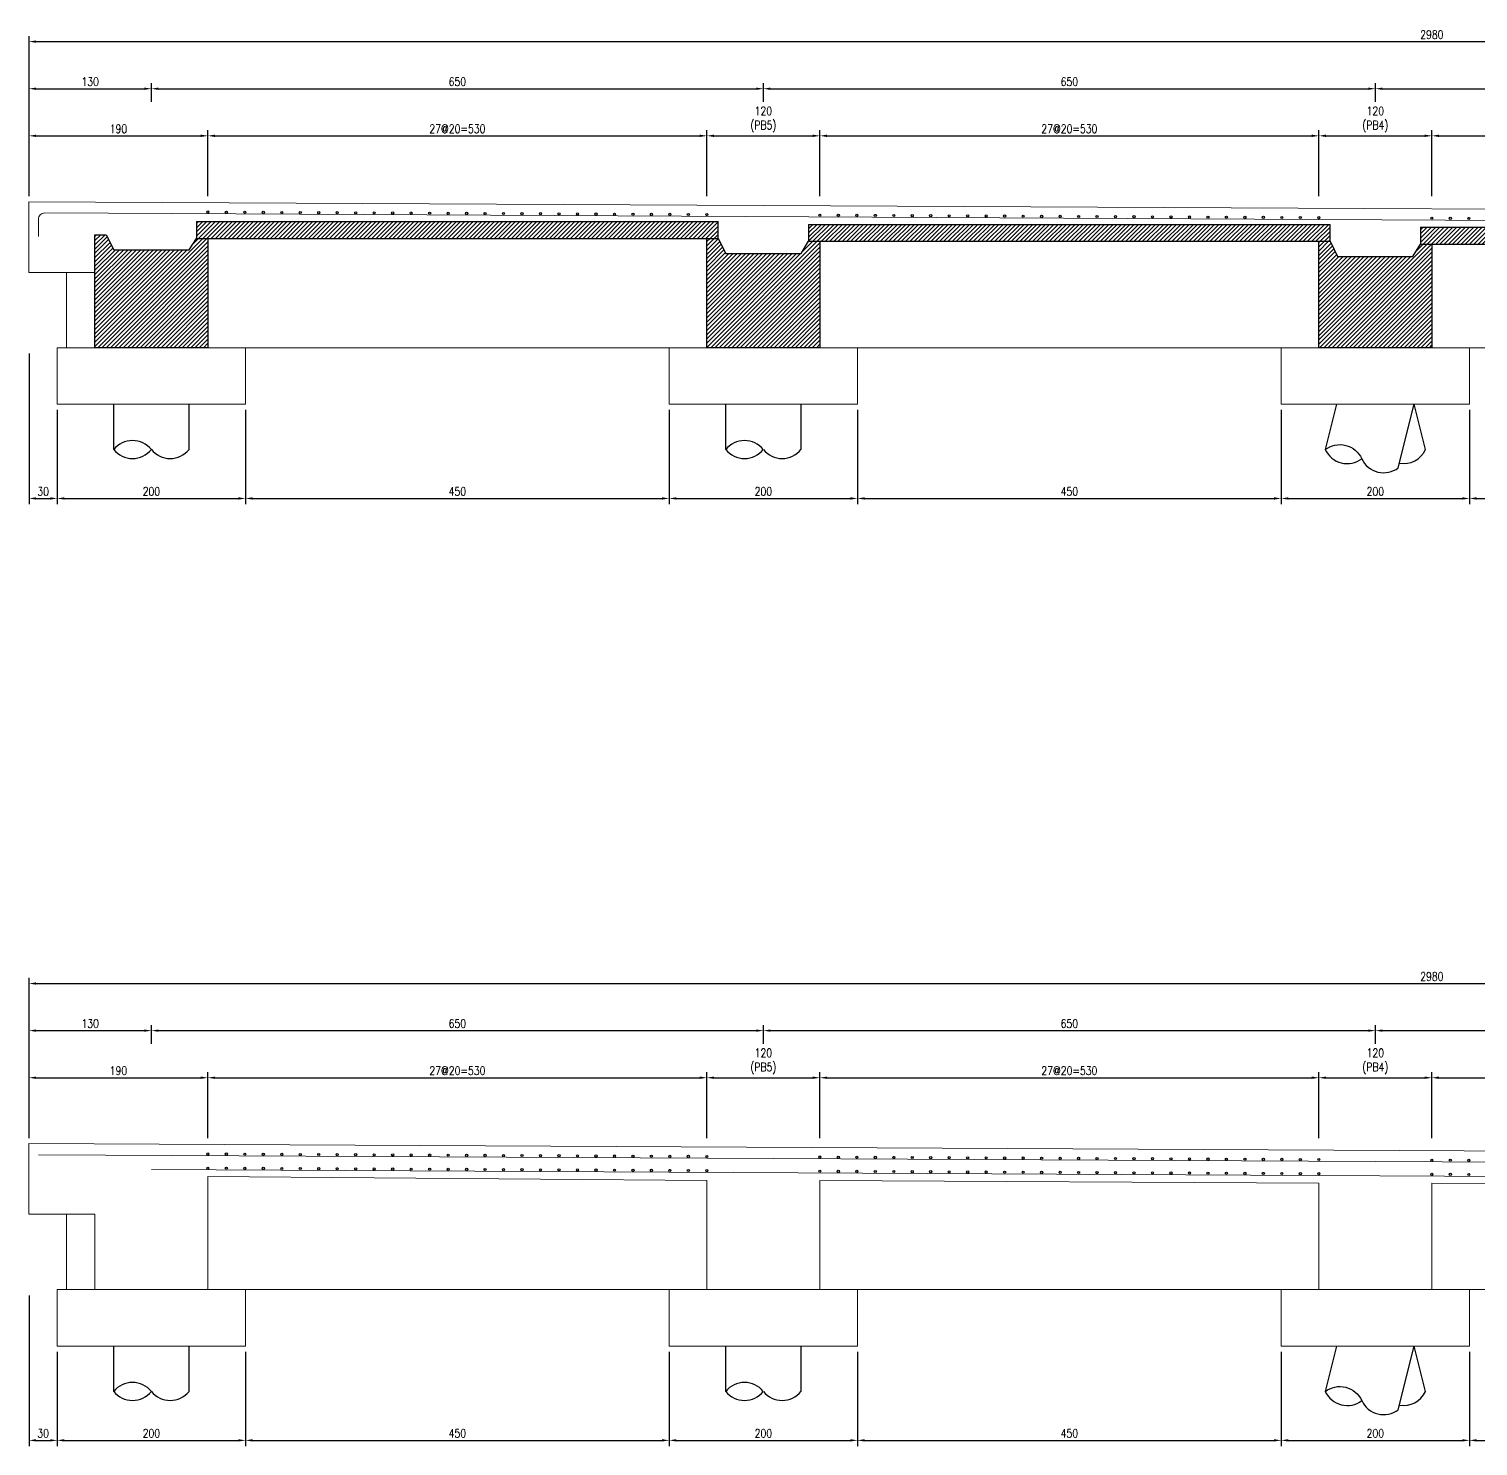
# Model space of a CAD drawing. Extents: x -4754 to 4964, y -19960 to 3841.
# Drawn here: x -286 to 1253, y -13309 to -11805 of the extents above; entities that cross this region are included whole.
import ezdxf

# ---------------------------------------------------------------- set-up
doc = ezdxf.new("R2010")
doc.units = 0
doc.header["$LTSCALE"] = 3
doc.layers.get('0').update_dxf_attribs({"linetype": 'CONTINUOUS'})
doc.layers.add('HB_0', color=7, linetype='CONTINUOUS', transparency=0.5)
doc.layers.add('預鑄版_HATCH', color=253, linetype='CONTINUOUS', transparency=0.1)
for name, color, linetype in [('HB_DIM', 1, 'CONTINUOUS'), ('鋼筋', 3, 'CONTINUOUS'), ('預鑄梁_HATCH', 253, 'CONTINUOUS')]:
    doc.layers.add(name, color=color, linetype=linetype)
doc.styles.get("Standard").update_dxf_attribs({"font": 'ROMANS.shx', "width": 0.8, "bigfont": 'chineset.shx'})
doc.dimstyles.new('30', dxfattribs={"dimscale": 3, "dimtxt": 3, "dimasz": 2.5, "dimexe": 2, "dimexo": 2, "dimgap": 1, "dimtad": 1, "dimdsep": 46, "dimtxsty": 'Standard', "dimcen": 0, "dimclrd": 256, "dimclre": 256, "dimclrt": 2, "dimadec": 0, "dimazin": 0, "dimtfac": 1, "dimtix": 1, "dimtmove": 2, "dimatfit": 3, "dimfxl": 1, "dimtolj": 1, "dimtzin": 0, "dimarcsym": 0})

# ---------------------------------------------------------------- blocks, each defined once
blk = doc.blocks.new('pile_vertical_with_pilecap')
at = {"linetype": 'Continuous'}
for p, q in [((-40, -48.1), (-40, 0)), ((-40, -48.1), (-40, 0)), ((40, -48.1), (40, 0)), ((40, -48.1), (40, 0))]:
    blk.add_line(p, q, dxfattribs=at)
for centre, start, end in [((-20, -64.1), 38.718, 141.282), ((-20, -64.1), 38.718, 141.282), ((-20, -32), 218.718, 321.282), ((-20, -32), 218.718, 321.282), ((20, -32), 218.718, 321.282), ((20, -32), 218.718, 321.282)]:
    blk.add_arc(centre, 25.6, start, end, dxfattribs=at)
blk = doc.blocks.new('racked_with_pilecap_Transverse')
at = {"linetype": 'Continuous'}
for points in [[(-41.2, 0), (-53.2, -48.1)], [(24.4, -67.5), (41.2, 0)]]:
    blk.add_lwpolyline(points, dxfattribs=at)
blk.add_lwpolyline([(53.2, -48.1), (41.2, 0)])
for points in [[(-53.2, -48.1, -0.48), (-14.4, -57.8, 0.48), (24.4, -67.5, 0.48)], [(-53.2, -48.1, 0.48), (-14.4, -57.8, 0.48)], [(25.6, -62.6, 0.340232), (53.2, -48.1)]]:
    blk.add_lwpolyline(points, format="xyb", dxfattribs=at)
blk = doc.blocks.new('C')
at = {"color": 3, "linetype": 'Continuous'}
blk.add_circle((0, 0), 1.2, dxfattribs=at)
blk = doc.blocks.new('*D114')
at = {"layer": 'HB_DIM', "linetype": 'Continuous', "lineweight": -2}
for p, q in [((-285.7, -11982), (-285.7, -11812)), ((-278.2, -11818), (2686.8, -11818)), ((2694.3, -11997), (2694.3, -11812))]:
    blk.add_line(p, q, dxfattribs=at)
at = {"layer": 'HB_DIM'}
for points in [[(-278.2, -11816.7), (-278.2, -11819.2), (-285.7, -11818)], [(2686.8, -11819.2), (2686.8, -11816.7), (2694.3, -11818)]]:
    blk.add_solid(points, dxfattribs=at)
at = {"layer": 'HB_DIM', "color": 2, "linetype": 'Continuous', "insert": (1204.3, -11810.5), "char_height": 9, "attachment_point": 5, "rotation": 0}
blk.add_mtext('\\A1;2980', dxfattribs=at)
blk = doc.blocks.new('*D115')
at = {"layer": 'HB_DIM', "linetype": 'Continuous', "lineweight": -2}
for p, q in [((-285.7, -11982), (-285.7, -11862)), ((-155.7, -11882), (-155.7, -11862)), ((-278.2, -11868), (-163.2, -11868))]:
    blk.add_line(p, q, dxfattribs=at)
at = {"layer": 'HB_DIM'}
for points in [[(-278.2, -11866.7), (-278.2, -11869.2), (-285.7, -11868)], [(-163.2, -11869.2), (-163.2, -11866.7), (-155.7, -11868)]]:
    blk.add_solid(points, dxfattribs=at)
at = {"layer": 'HB_DIM', "color": 2, "linetype": 'Continuous', "insert": (-220.7, -11860.5), "char_height": 9, "attachment_point": 5, "rotation": 0}
blk.add_mtext('\\A1;130', dxfattribs=at)
blk = doc.blocks.new('*D116')
at = {"layer": 'HB_DIM', "linetype": 'Continuous', "lineweight": -2}
for p, q in [((-155.7, -11882), (-155.7, -11862)), ((494.3, -11882), (494.3, -11862)), ((-148.2, -11868), (486.8, -11868))]:
    blk.add_line(p, q, dxfattribs=at)
at = {"layer": 'HB_DIM'}
for points in [[(-148.2, -11866.7), (-148.2, -11869.2), (-155.7, -11868)], [(486.8, -11869.2), (486.8, -11866.7), (494.3, -11868)]]:
    blk.add_solid(points, dxfattribs=at)
at = {"layer": 'HB_DIM', "color": 2, "linetype": 'Continuous', "insert": (169.3, -11860.5), "char_height": 9, "attachment_point": 5, "rotation": 0}
blk.add_mtext('\\A1;650', dxfattribs=at)
blk = doc.blocks.new('*D117')
at = {"layer": 'HB_DIM', "linetype": 'Continuous', "lineweight": -2}
for p, q in [((494.3, -11882), (494.3, -11862)), ((1144.3, -11882), (1144.3, -11862)), ((501.8, -11868), (1136.8, -11868))]:
    blk.add_line(p, q, dxfattribs=at)
at = {"layer": 'HB_DIM'}
for points in [[(501.8, -11866.7), (501.8, -11869.2), (494.3, -11868)], [(1136.8, -11869.2), (1136.8, -11866.7), (1144.3, -11868)]]:
    blk.add_solid(points, dxfattribs=at)
at = {"layer": 'HB_DIM', "color": 2, "linetype": 'Continuous', "insert": (819.3, -11860.5), "char_height": 9, "attachment_point": 5, "rotation": 0}
blk.add_mtext('\\A1;650', dxfattribs=at)
blk = doc.blocks.new('*D118')
at = {"layer": 'HB_DIM', "linetype": 'Continuous', "lineweight": -2}
for p, q in [((1144.3, -11882), (1144.3, -11862)), ((1794.3, -11882), (1794.3, -11862)), ((1151.8, -11868), (1786.8, -11868))]:
    blk.add_line(p, q, dxfattribs=at)
at = {"layer": 'HB_DIM'}
for points in [[(1151.8, -11866.7), (1151.8, -11869.2), (1144.3, -11868)], [(1786.8, -11869.2), (1786.8, -11866.7), (1794.3, -11868)]]:
    blk.add_solid(points, dxfattribs=at)
at = {"layer": 'HB_DIM', "color": 2, "linetype": 'Continuous', "insert": (1469.3, -11860.5), "char_height": 9, "attachment_point": 5, "rotation": 0}
blk.add_mtext('\\A1;650', dxfattribs=at)
blk = doc.blocks.new('*D121')
at = {"layer": 'HB_DIM', "linetype": 'Continuous', "lineweight": -2}
for p, q in [((-285.7, -11982), (-285.7, -11912)), ((-95.7, -11982), (-95.7, -11912)), ((-278.2, -11918), (-103.2, -11918))]:
    blk.add_line(p, q, dxfattribs=at)
at = {"layer": 'HB_DIM'}
for points in [[(-278.2, -11916.7), (-278.2, -11919.2), (-285.7, -11918)], [(-103.2, -11919.2), (-103.2, -11916.7), (-95.7, -11918)]]:
    blk.add_solid(points, dxfattribs=at)
at = {"layer": 'HB_DIM', "color": 2, "linetype": 'Continuous', "insert": (-190.7, -11910.5), "char_height": 9, "attachment_point": 5, "rotation": 0}
blk.add_mtext('\\A1;190', dxfattribs=at)
blk = doc.blocks.new('*D122')
at = {"layer": 'HB_DIM', "linetype": 'Continuous', "lineweight": -2}
for p, q in [((-95.7, -11982), (-95.7, -11912)), ((434.3, -11982), (434.3, -11912)), ((-88.2, -11918), (426.8, -11918))]:
    blk.add_line(p, q, dxfattribs=at)
at = {"layer": 'HB_DIM'}
for points in [[(-88.2, -11916.7), (-88.2, -11919.2), (-95.7, -11918)], [(426.8, -11919.2), (426.8, -11916.7), (434.3, -11918)]]:
    blk.add_solid(points, dxfattribs=at)
at = {"layer": 'HB_DIM', "color": 2, "linetype": 'Continuous', "insert": (169.3, -11910.5), "char_height": 9, "attachment_point": 5, "rotation": 0}
blk.add_mtext('\\A1;27@20=530', dxfattribs=at)
blk = doc.blocks.new('*D123')
at = {"layer": 'HB_DIM', "linetype": 'Continuous', "lineweight": -2}
for p, q in [((434.3, -11982), (434.3, -11912)), ((554.3, -11982), (554.3, -11912)), ((441.8, -11918), (546.8, -11918))]:
    blk.add_line(p, q, dxfattribs=at)
at = {"layer": 'HB_DIM'}
for points in [[(441.8, -11916.7), (441.8, -11919.2), (434.3, -11918)], [(546.8, -11919.2), (546.8, -11916.7), (554.3, -11918)]]:
    blk.add_solid(points, dxfattribs=at)
at = {"layer": 'HB_DIM', "color": 2, "linetype": 'Continuous', "insert": (494.3, -11900.6), "char_height": 9, "attachment_point": 5, "rotation": 0}
blk.add_mtext('\\A1;120^J(PB5)', dxfattribs=at)
blk = doc.blocks.new('*D124')
at = {"layer": 'HB_DIM', "linetype": 'Continuous', "lineweight": -2}
for p, q in [((554.3, -11982), (554.3, -11912)), ((1084.3, -11982), (1084.3, -11912)), ((561.8, -11918), (1076.8, -11918))]:
    blk.add_line(p, q, dxfattribs=at)
at = {"layer": 'HB_DIM'}
for points in [[(561.8, -11916.7), (561.8, -11919.2), (554.3, -11918)], [(1076.8, -11919.2), (1076.8, -11916.7), (1084.3, -11918)]]:
    blk.add_solid(points, dxfattribs=at)
at = {"layer": 'HB_DIM', "color": 2, "linetype": 'Continuous', "insert": (819.3, -11910.5), "char_height": 9, "attachment_point": 5, "rotation": 0}
blk.add_mtext('\\A1;27@20=530', dxfattribs=at)
blk = doc.blocks.new('*D125')
at = {"layer": 'HB_DIM', "linetype": 'Continuous', "lineweight": -2}
for p, q in [((1084.3, -11982), (1084.3, -11912)), ((1204.3, -11982), (1204.3, -11912)), ((1091.8, -11918), (1196.8, -11918))]:
    blk.add_line(p, q, dxfattribs=at)
at = {"layer": 'HB_DIM'}
for points in [[(1091.8, -11916.7), (1091.8, -11919.2), (1084.3, -11918)], [(1196.8, -11919.2), (1196.8, -11916.7), (1204.3, -11918)]]:
    blk.add_solid(points, dxfattribs=at)
at = {"layer": 'HB_DIM', "color": 2, "linetype": 'Continuous', "insert": (1144.3, -11900.6), "char_height": 9, "attachment_point": 5, "rotation": 0}
blk.add_mtext('\\A1;120^J(PB4)', dxfattribs=at)
blk = doc.blocks.new('*D126')
at = {"layer": 'HB_DIM', "linetype": 'Continuous', "lineweight": -2}
for p, q in [((1204.3, -11982), (1204.3, -11912)), ((1734.3, -11982), (1734.3, -11912)), ((1211.8, -11918), (1726.8, -11918))]:
    blk.add_line(p, q, dxfattribs=at)
at = {"layer": 'HB_DIM'}
for points in [[(1211.8, -11916.7), (1211.8, -11919.2), (1204.3, -11918)], [(1726.8, -11919.2), (1726.8, -11916.7), (1734.3, -11918)]]:
    blk.add_solid(points, dxfattribs=at)
at = {"layer": 'HB_DIM', "color": 2, "linetype": 'Continuous', "insert": (1469.3, -11910.5), "char_height": 9, "attachment_point": 5, "rotation": 0}
blk.add_mtext('\\A1;27@20=530', dxfattribs=at)
blk = doc.blocks.new('*D132')
at = {"layer": 'HB_DIM', "linetype": 'Continuous', "lineweight": -2}
for p, q in [((-285.7, -12149), (-285.7, -12309)), ((-255.7, -12209), (-255.7, -12309)), ((-278.2, -12303), (-263.2, -12303))]:
    blk.add_line(p, q, dxfattribs=at)
at = {"layer": 'HB_DIM'}
for points in [[(-278.2, -12301.7), (-278.2, -12304.2), (-285.7, -12303)], [(-263.2, -12304.2), (-263.2, -12301.7), (-255.7, -12303)]]:
    blk.add_solid(points, dxfattribs=at)
at = {"layer": 'HB_DIM', "color": 2, "linetype": 'Continuous', "insert": (-270.7, -12295.5), "char_height": 9, "attachment_point": 5, "rotation": 0}
blk.add_mtext('\\A1;30', dxfattribs=at)
blk = doc.blocks.new('*D133')
at = {"layer": 'HB_DIM', "linetype": 'Continuous', "lineweight": -2}
for p, q in [((-255.7, -12209), (-255.7, -12309)), ((-55.7, -12209), (-55.7, -12309)), ((-248.2, -12303), (-63.2, -12303))]:
    blk.add_line(p, q, dxfattribs=at)
at = {"layer": 'HB_DIM'}
for points in [[(-248.2, -12301.7), (-248.2, -12304.2), (-255.7, -12303)], [(-63.2, -12304.2), (-63.2, -12301.7), (-55.7, -12303)]]:
    blk.add_solid(points, dxfattribs=at)
at = {"layer": 'HB_DIM', "color": 2, "linetype": 'Continuous', "insert": (-155.7, -12295.5), "char_height": 9, "attachment_point": 5, "rotation": 0}
blk.add_mtext('\\A1;200', dxfattribs=at)
blk = doc.blocks.new('*D134')
at = {"layer": 'HB_DIM', "linetype": 'Continuous', "lineweight": -2}
for p, q in [((-55.7, -12209), (-55.7, -12309)), ((394.3, -12209), (394.3, -12309)), ((-48.2, -12303), (386.8, -12303))]:
    blk.add_line(p, q, dxfattribs=at)
at = {"layer": 'HB_DIM'}
for points in [[(-48.2, -12301.7), (-48.2, -12304.2), (-55.7, -12303)], [(386.8, -12304.2), (386.8, -12301.7), (394.3, -12303)]]:
    blk.add_solid(points, dxfattribs=at)
at = {"layer": 'HB_DIM', "color": 2, "linetype": 'Continuous', "insert": (169.3, -12295.5), "char_height": 9, "attachment_point": 5, "rotation": 0}
blk.add_mtext('\\A1;450', dxfattribs=at)
blk = doc.blocks.new('*D135')
at = {"layer": 'HB_DIM', "linetype": 'Continuous', "lineweight": -2}
for p, q in [((394.3, -12209), (394.3, -12309)), ((594.3, -12209), (594.3, -12309)), ((401.8, -12303), (586.8, -12303))]:
    blk.add_line(p, q, dxfattribs=at)
at = {"layer": 'HB_DIM'}
for points in [[(401.8, -12301.7), (401.8, -12304.2), (394.3, -12303)], [(586.8, -12304.2), (586.8, -12301.7), (594.3, -12303)]]:
    blk.add_solid(points, dxfattribs=at)
at = {"layer": 'HB_DIM', "color": 2, "linetype": 'Continuous', "insert": (494.3, -12295.5), "char_height": 9, "attachment_point": 5, "rotation": 0}
blk.add_mtext('\\A1;200', dxfattribs=at)
blk = doc.blocks.new('*D136')
at = {"layer": 'HB_DIM', "linetype": 'Continuous', "lineweight": -2}
for p, q in [((594.3, -12209), (594.3, -12309)), ((1044.3, -12209), (1044.3, -12309)), ((601.8, -12303), (1036.8, -12303))]:
    blk.add_line(p, q, dxfattribs=at)
at = {"layer": 'HB_DIM'}
for points in [[(601.8, -12301.7), (601.8, -12304.2), (594.3, -12303)], [(1036.8, -12304.2), (1036.8, -12301.7), (1044.3, -12303)]]:
    blk.add_solid(points, dxfattribs=at)
at = {"layer": 'HB_DIM', "color": 2, "linetype": 'Continuous', "insert": (819.3, -12295.5), "char_height": 9, "attachment_point": 5, "rotation": 0}
blk.add_mtext('\\A1;450', dxfattribs=at)
blk = doc.blocks.new('*D137')
at = {"layer": 'HB_DIM', "linetype": 'Continuous', "lineweight": -2}
for p, q in [((1044.3, -12209), (1044.3, -12309)), ((1244.3, -12209), (1244.3, -12309)), ((1051.8, -12303), (1236.8, -12303))]:
    blk.add_line(p, q, dxfattribs=at)
at = {"layer": 'HB_DIM'}
for points in [[(1051.8, -12301.7), (1051.8, -12304.2), (1044.3, -12303)], [(1236.8, -12304.2), (1236.8, -12301.7), (1244.3, -12303)]]:
    blk.add_solid(points, dxfattribs=at)
at = {"layer": 'HB_DIM', "color": 2, "linetype": 'Continuous', "insert": (1144.3, -12295.5), "char_height": 9, "attachment_point": 5, "rotation": 0}
blk.add_mtext('\\A1;200', dxfattribs=at)
blk = doc.blocks.new('*D138')
at = {"layer": 'HB_DIM', "linetype": 'Continuous', "lineweight": -2}
for p, q in [((1244.3, -12209), (1244.3, -12309)), ((1694.3, -12209), (1694.3, -12309)), ((1251.8, -12303), (1686.8, -12303))]:
    blk.add_line(p, q, dxfattribs=at)
at = {"layer": 'HB_DIM'}
for points in [[(1251.8, -12301.7), (1251.8, -12304.2), (1244.3, -12303)], [(1686.8, -12304.2), (1686.8, -12301.7), (1694.3, -12303)]]:
    blk.add_solid(points, dxfattribs=at)
at = {"layer": 'HB_DIM', "color": 2, "linetype": 'Continuous', "insert": (1469.3, -12295.5), "char_height": 9, "attachment_point": 5, "rotation": 0}
blk.add_mtext('\\A1;450', dxfattribs=at)
blk = doc.blocks.new('*D143')
at = {"layer": 'HB_DIM', "linetype": 'Continuous', "lineweight": -2}
for p, q in [((-285.7, -12982), (-285.7, -12812)), ((-278.2, -12818), (2686.8, -12818)), ((2694.3, -12997), (2694.3, -12812))]:
    blk.add_line(p, q, dxfattribs=at)
at = {"layer": 'HB_DIM'}
for points in [[(-278.2, -12816.7), (-278.2, -12819.2), (-285.7, -12818)], [(2686.8, -12819.2), (2686.8, -12816.7), (2694.3, -12818)]]:
    blk.add_solid(points, dxfattribs=at)
at = {"layer": 'HB_DIM', "color": 2, "linetype": 'Continuous', "insert": (1204.3, -12810.5), "char_height": 9, "attachment_point": 5, "rotation": 0}
blk.add_mtext('\\A1;2980', dxfattribs=at)
blk = doc.blocks.new('*D144')
at = {"layer": 'HB_DIM', "linetype": 'Continuous', "lineweight": -2}
for p, q in [((-285.7, -12982), (-285.7, -12862)), ((-155.7, -12882), (-155.7, -12862)), ((-278.2, -12868), (-163.2, -12868))]:
    blk.add_line(p, q, dxfattribs=at)
at = {"layer": 'HB_DIM'}
for points in [[(-278.2, -12866.7), (-278.2, -12869.2), (-285.7, -12868)], [(-163.2, -12869.2), (-163.2, -12866.7), (-155.7, -12868)]]:
    blk.add_solid(points, dxfattribs=at)
at = {"layer": 'HB_DIM', "color": 2, "linetype": 'Continuous', "insert": (-220.7, -12860.5), "char_height": 9, "attachment_point": 5, "rotation": 0}
blk.add_mtext('\\A1;130', dxfattribs=at)
blk = doc.blocks.new('*D145')
at = {"layer": 'HB_DIM', "linetype": 'Continuous', "lineweight": -2}
for p, q in [((-155.7, -12882), (-155.7, -12862)), ((494.3, -12882), (494.3, -12862)), ((-148.2, -12868), (486.8, -12868))]:
    blk.add_line(p, q, dxfattribs=at)
at = {"layer": 'HB_DIM'}
for points in [[(-148.2, -12866.7), (-148.2, -12869.2), (-155.7, -12868)], [(486.8, -12869.2), (486.8, -12866.7), (494.3, -12868)]]:
    blk.add_solid(points, dxfattribs=at)
at = {"layer": 'HB_DIM', "color": 2, "linetype": 'Continuous', "insert": (169.3, -12860.5), "char_height": 9, "attachment_point": 5, "rotation": 0}
blk.add_mtext('\\A1;650', dxfattribs=at)
blk = doc.blocks.new('*D146')
at = {"layer": 'HB_DIM', "linetype": 'Continuous', "lineweight": -2}
for p, q in [((494.3, -12882), (494.3, -12862)), ((1144.3, -12882), (1144.3, -12862)), ((501.8, -12868), (1136.8, -12868))]:
    blk.add_line(p, q, dxfattribs=at)
at = {"layer": 'HB_DIM'}
for points in [[(501.8, -12866.7), (501.8, -12869.2), (494.3, -12868)], [(1136.8, -12869.2), (1136.8, -12866.7), (1144.3, -12868)]]:
    blk.add_solid(points, dxfattribs=at)
at = {"layer": 'HB_DIM', "color": 2, "linetype": 'Continuous', "insert": (819.3, -12860.5), "char_height": 9, "attachment_point": 5, "rotation": 0}
blk.add_mtext('\\A1;650', dxfattribs=at)
blk = doc.blocks.new('*D147')
at = {"layer": 'HB_DIM', "linetype": 'Continuous', "lineweight": -2}
for p, q in [((1144.3, -12882), (1144.3, -12862)), ((1794.3, -12882), (1794.3, -12862)), ((1151.8, -12868), (1786.8, -12868))]:
    blk.add_line(p, q, dxfattribs=at)
at = {"layer": 'HB_DIM'}
for points in [[(1151.8, -12866.7), (1151.8, -12869.2), (1144.3, -12868)], [(1786.8, -12869.2), (1786.8, -12866.7), (1794.3, -12868)]]:
    blk.add_solid(points, dxfattribs=at)
at = {"layer": 'HB_DIM', "color": 2, "linetype": 'Continuous', "insert": (1469.3, -12860.5), "char_height": 9, "attachment_point": 5, "rotation": 0}
blk.add_mtext('\\A1;650', dxfattribs=at)
blk = doc.blocks.new('*D150')
at = {"layer": 'HB_DIM', "linetype": 'Continuous', "lineweight": -2}
for p, q in [((-285.7, -12982), (-285.7, -12912)), ((-95.7, -12982), (-95.7, -12912)), ((-278.2, -12918), (-103.2, -12918))]:
    blk.add_line(p, q, dxfattribs=at)
at = {"layer": 'HB_DIM'}
for points in [[(-278.2, -12916.7), (-278.2, -12919.2), (-285.7, -12918)], [(-103.2, -12919.2), (-103.2, -12916.7), (-95.7, -12918)]]:
    blk.add_solid(points, dxfattribs=at)
at = {"layer": 'HB_DIM', "color": 2, "linetype": 'Continuous', "insert": (-190.7, -12910.5), "char_height": 9, "attachment_point": 5, "rotation": 0}
blk.add_mtext('\\A1;190', dxfattribs=at)
blk = doc.blocks.new('*D151')
at = {"layer": 'HB_DIM', "linetype": 'Continuous', "lineweight": -2}
for p, q in [((-95.7, -12982), (-95.7, -12912)), ((434.3, -12982), (434.3, -12912)), ((-88.2, -12918), (426.8, -12918))]:
    blk.add_line(p, q, dxfattribs=at)
at = {"layer": 'HB_DIM'}
for points in [[(-88.2, -12916.7), (-88.2, -12919.2), (-95.7, -12918)], [(426.8, -12919.2), (426.8, -12916.7), (434.3, -12918)]]:
    blk.add_solid(points, dxfattribs=at)
at = {"layer": 'HB_DIM', "color": 2, "linetype": 'Continuous', "insert": (169.3, -12910.5), "char_height": 9, "attachment_point": 5, "rotation": 0}
blk.add_mtext('\\A1;27@20=530', dxfattribs=at)
blk = doc.blocks.new('*D152')
at = {"layer": 'HB_DIM', "linetype": 'Continuous', "lineweight": -2}
for p, q in [((434.3, -12982), (434.3, -12912)), ((554.3, -12982), (554.3, -12912)), ((441.8, -12918), (546.8, -12918))]:
    blk.add_line(p, q, dxfattribs=at)
at = {"layer": 'HB_DIM'}
for points in [[(441.8, -12916.7), (441.8, -12919.2), (434.3, -12918)], [(546.8, -12919.2), (546.8, -12916.7), (554.3, -12918)]]:
    blk.add_solid(points, dxfattribs=at)
at = {"layer": 'HB_DIM', "color": 2, "linetype": 'Continuous', "insert": (494.3, -12900.6), "char_height": 9, "attachment_point": 5, "rotation": 0}
blk.add_mtext('\\A1;120^J(PB5)', dxfattribs=at)
blk = doc.blocks.new('*D153')
at = {"layer": 'HB_DIM', "linetype": 'Continuous', "lineweight": -2}
for p, q in [((554.3, -12982), (554.3, -12912)), ((1084.3, -12982), (1084.3, -12912)), ((561.8, -12918), (1076.8, -12918))]:
    blk.add_line(p, q, dxfattribs=at)
at = {"layer": 'HB_DIM'}
for points in [[(561.8, -12916.7), (561.8, -12919.2), (554.3, -12918)], [(1076.8, -12919.2), (1076.8, -12916.7), (1084.3, -12918)]]:
    blk.add_solid(points, dxfattribs=at)
at = {"layer": 'HB_DIM', "color": 2, "linetype": 'Continuous', "insert": (819.3, -12910.5), "char_height": 9, "attachment_point": 5, "rotation": 0}
blk.add_mtext('\\A1;27@20=530', dxfattribs=at)
blk = doc.blocks.new('*D154')
at = {"layer": 'HB_DIM', "linetype": 'Continuous', "lineweight": -2}
for p, q in [((1084.3, -12982), (1084.3, -12912)), ((1204.3, -12982), (1204.3, -12912)), ((1091.8, -12918), (1196.8, -12918))]:
    blk.add_line(p, q, dxfattribs=at)
at = {"layer": 'HB_DIM'}
for points in [[(1091.8, -12916.7), (1091.8, -12919.2), (1084.3, -12918)], [(1196.8, -12919.2), (1196.8, -12916.7), (1204.3, -12918)]]:
    blk.add_solid(points, dxfattribs=at)
at = {"layer": 'HB_DIM', "color": 2, "linetype": 'Continuous', "insert": (1144.3, -12900.6), "char_height": 9, "attachment_point": 5, "rotation": 0}
blk.add_mtext('\\A1;120^J(PB4)', dxfattribs=at)
blk = doc.blocks.new('*D155')
at = {"layer": 'HB_DIM', "linetype": 'Continuous', "lineweight": -2}
for p, q in [((1204.3, -12982), (1204.3, -12912)), ((1734.3, -12982), (1734.3, -12912)), ((1211.8, -12918), (1726.8, -12918))]:
    blk.add_line(p, q, dxfattribs=at)
at = {"layer": 'HB_DIM'}
for points in [[(1211.8, -12916.7), (1211.8, -12919.2), (1204.3, -12918)], [(1726.8, -12919.2), (1726.8, -12916.7), (1734.3, -12918)]]:
    blk.add_solid(points, dxfattribs=at)
at = {"layer": 'HB_DIM', "color": 2, "linetype": 'Continuous', "insert": (1469.3, -12910.5), "char_height": 9, "attachment_point": 5, "rotation": 0}
blk.add_mtext('\\A1;27@20=530', dxfattribs=at)
blk = doc.blocks.new('*D161')
at = {"layer": 'HB_DIM', "linetype": 'Continuous', "lineweight": -2}
for p, q in [((-285.7, -13149), (-285.7, -13309)), ((-255.7, -13209), (-255.7, -13309)), ((-278.2, -13303), (-263.2, -13303))]:
    blk.add_line(p, q, dxfattribs=at)
at = {"layer": 'HB_DIM'}
for points in [[(-278.2, -13301.7), (-278.2, -13304.2), (-285.7, -13303)], [(-263.2, -13304.2), (-263.2, -13301.7), (-255.7, -13303)]]:
    blk.add_solid(points, dxfattribs=at)
at = {"layer": 'HB_DIM', "color": 2, "linetype": 'Continuous', "insert": (-270.7, -13295.5), "char_height": 9, "attachment_point": 5, "rotation": 0}
blk.add_mtext('\\A1;30', dxfattribs=at)
blk = doc.blocks.new('*D162')
at = {"layer": 'HB_DIM', "linetype": 'Continuous', "lineweight": -2}
for p, q in [((-255.7, -13209), (-255.7, -13309)), ((-55.7, -13209), (-55.7, -13309)), ((-248.2, -13303), (-63.2, -13303))]:
    blk.add_line(p, q, dxfattribs=at)
at = {"layer": 'HB_DIM'}
for points in [[(-248.2, -13301.7), (-248.2, -13304.2), (-255.7, -13303)], [(-63.2, -13304.2), (-63.2, -13301.7), (-55.7, -13303)]]:
    blk.add_solid(points, dxfattribs=at)
at = {"layer": 'HB_DIM', "color": 2, "linetype": 'Continuous', "insert": (-155.7, -13295.5), "char_height": 9, "attachment_point": 5, "rotation": 0}
blk.add_mtext('\\A1;200', dxfattribs=at)
blk = doc.blocks.new('*D163')
at = {"layer": 'HB_DIM', "linetype": 'Continuous', "lineweight": -2}
for p, q in [((-55.7, -13209), (-55.7, -13309)), ((394.3, -13209), (394.3, -13309)), ((-48.2, -13303), (386.8, -13303))]:
    blk.add_line(p, q, dxfattribs=at)
at = {"layer": 'HB_DIM'}
for points in [[(-48.2, -13301.7), (-48.2, -13304.2), (-55.7, -13303)], [(386.8, -13304.2), (386.8, -13301.7), (394.3, -13303)]]:
    blk.add_solid(points, dxfattribs=at)
at = {"layer": 'HB_DIM', "color": 2, "linetype": 'Continuous', "insert": (169.3, -13295.5), "char_height": 9, "attachment_point": 5, "rotation": 0}
blk.add_mtext('\\A1;450', dxfattribs=at)
blk = doc.blocks.new('*D164')
at = {"layer": 'HB_DIM', "linetype": 'Continuous', "lineweight": -2}
for p, q in [((394.3, -13209), (394.3, -13309)), ((594.3, -13209), (594.3, -13309)), ((401.8, -13303), (586.8, -13303))]:
    blk.add_line(p, q, dxfattribs=at)
at = {"layer": 'HB_DIM'}
for points in [[(401.8, -13301.7), (401.8, -13304.2), (394.3, -13303)], [(586.8, -13304.2), (586.8, -13301.7), (594.3, -13303)]]:
    blk.add_solid(points, dxfattribs=at)
at = {"layer": 'HB_DIM', "color": 2, "linetype": 'Continuous', "insert": (494.3, -13295.5), "char_height": 9, "attachment_point": 5, "rotation": 0}
blk.add_mtext('\\A1;200', dxfattribs=at)
blk = doc.blocks.new('*D165')
at = {"layer": 'HB_DIM', "linetype": 'Continuous', "lineweight": -2}
for p, q in [((594.3, -13209), (594.3, -13309)), ((1044.3, -13209), (1044.3, -13309)), ((601.8, -13303), (1036.8, -13303))]:
    blk.add_line(p, q, dxfattribs=at)
at = {"layer": 'HB_DIM'}
for points in [[(601.8, -13301.7), (601.8, -13304.2), (594.3, -13303)], [(1036.8, -13304.2), (1036.8, -13301.7), (1044.3, -13303)]]:
    blk.add_solid(points, dxfattribs=at)
at = {"layer": 'HB_DIM', "color": 2, "linetype": 'Continuous', "insert": (819.3, -13295.5), "char_height": 9, "attachment_point": 5, "rotation": 0}
blk.add_mtext('\\A1;450', dxfattribs=at)
blk = doc.blocks.new('*D166')
at = {"layer": 'HB_DIM', "linetype": 'Continuous', "lineweight": -2}
for p, q in [((1044.3, -13209), (1044.3, -13309)), ((1244.3, -13209), (1244.3, -13309)), ((1051.8, -13303), (1236.8, -13303))]:
    blk.add_line(p, q, dxfattribs=at)
at = {"layer": 'HB_DIM'}
for points in [[(1051.8, -13301.7), (1051.8, -13304.2), (1044.3, -13303)], [(1236.8, -13304.2), (1236.8, -13301.7), (1244.3, -13303)]]:
    blk.add_solid(points, dxfattribs=at)
at = {"layer": 'HB_DIM', "color": 2, "linetype": 'Continuous', "insert": (1144.3, -13295.5), "char_height": 9, "attachment_point": 5, "rotation": 0}
blk.add_mtext('\\A1;200', dxfattribs=at)
blk = doc.blocks.new('*D167')
at = {"layer": 'HB_DIM', "linetype": 'Continuous', "lineweight": -2}
for p, q in [((1244.3, -13209), (1244.3, -13309)), ((1694.3, -13209), (1694.3, -13309)), ((1251.8, -13303), (1686.8, -13303))]:
    blk.add_line(p, q, dxfattribs=at)
at = {"layer": 'HB_DIM'}
for points in [[(1251.8, -13301.7), (1251.8, -13304.2), (1244.3, -13303)], [(1686.8, -13304.2), (1686.8, -13301.7), (1694.3, -13303)]]:
    blk.add_solid(points, dxfattribs=at)
at = {"layer": 'HB_DIM', "color": 2, "linetype": 'Continuous', "insert": (1469.3, -13295.5), "char_height": 9, "attachment_point": 5, "rotation": 0}
blk.add_mtext('\\A1;450', dxfattribs=at)

msp = doc.modelspace()

# ---------------------------------------------------------------- hatches: boundary and pattern name
at = {"layer": '預鑄梁_HATCH', "linetype": 'Continuous'}
h = msp.add_hatch(dxfattribs=at)
h.set_pattern_fill('ANSI31', color=256, style=0)
h.paths.add_polyline_path([(-215.728, -12142.962), (-215.728, -12022.962), (-203.728, -12022.962), (-195.728, -12038.962), (-115.728, -12038.962), (-107.728, -12026.962), (-95.728, -12026.962), (-95.728, -12142.962)], flags=17)
h = msp.add_hatch(dxfattribs=at)
h.set_pattern_fill('ANSI31', color=256, style=0)
h.paths.add_polyline_path([(434.272, -12142.962), (434.272, -12026.962), (446.272, -12026.962), (454.272, -12042.962), (534.272, -12042.962), (542.272, -12029.962), (554.272, -12029.962), (554.272, -12142.962)], flags=17)
h = msp.add_hatch(dxfattribs=at)
h.set_pattern_fill('ANSI31', color=256, style=0)
h.paths.add_polyline_path([(1084.272, -12142.962), (1084.272, -12029.962), (1096.272, -12029.962), (1104.272, -12045.962), (1184.272, -12045.962), (1192.272, -12032.962), (1204.272, -12032.962), (1204.272, -12142.962)], flags=17)
at = {"layer": '預鑄版_HATCH', "linetype": 'Continuous'}
h = msp.add_hatch(dxfattribs=at)
h.set_pattern_fill('ANSI31', color=256, style=0)
h.paths.add_polyline_path([(-107.728, -12026.962), (446.272, -12026.962), (446.272, -12008.962), (-107.728, -12008.962)], flags=17)
h = msp.add_hatch(dxfattribs=at)
h.set_pattern_fill('ANSI31', color=256, style=0)
h.paths.add_polyline_path([(542.272, -12029.962), (1096.272, -12029.962), (1096.272, -12011.962), (542.272, -12011.962)], flags=17)
h = msp.add_hatch(dxfattribs=at)
h.set_pattern_fill('ANSI31', color=256, style=0)
h.paths.add_polyline_path([(1192.272, -12032.962), (1746.272, -12032.962), (1746.272, -12014.962), (1192.272, -12014.962)], flags=17)

# ---------------------------------------------------------------- linework, layer by layer
at = {"layer": 'HB_0', "lineweight": 5}
for points in [[(-245.728, -12142.962), (-245.728, -12062.962), (-285.728, -12062.962), (-285.728, -11987.962), (2694.272, -12002.962), (2694.272, -12142.962), (-245.728, -12142.962)], [(-245.728, -13142.962), (-245.728, -13062.962), (-285.728, -13062.962), (-285.728, -12987.962), (2694.272, -13002.962), (2694.272, -13142.962), (-245.728, -13142.962)]]:
    msp.add_lwpolyline(points, dxfattribs=at)
at = {"layer": 'HB_0', "color": 1, "linetype": 'Continuous'}
for points in [[(-107.728, -12008.962), (446.272, -12008.962)], [(-107.728, -12008.962), (-107.728, -12026.962)], [(446.272, -12026.962), (446.272, -12008.962)], [(542.272, -12011.962), (1096.272, -12011.962)], [(542.272, -12011.962), (542.272, -12029.962)], [(1096.272, -12029.962), (1096.272, -12011.962)], [(1192.272, -12014.962), (1746.272, -12014.962)], [(1192.272, -12014.962), (1192.272, -12032.962)], [(-215.728, -12142.962), (-215.728, -12022.962), (-203.728, -12022.962), (-195.728, -12038.962), (-115.728, -12038.962), (-107.728, -12026.962), (-95.728, -12026.962), (-95.728, -12142.962), (-215.728, -12142.962)], [(-107.728, -12026.962), (446.272, -12026.962)], [(434.272, -12142.962), (434.272, -12026.962), (446.272, -12026.962), (454.272, -12042.962), (534.272, -12042.962), (542.272, -12029.962), (554.272, -12029.962), (554.272, -12142.962), (434.272, -12142.962)], [(542.272, -12029.962), (1096.272, -12029.962)], [(1084.272, -12142.962), (1084.272, -12029.962), (1096.272, -12029.962), (1104.272, -12045.962), (1184.272, -12045.962), (1192.272, -12032.962), (1204.272, -12032.962), (1204.272, -12142.962), (1084.272, -12142.962)], [(1192.272, -12032.962), (1746.272, -12032.962)]]:
    msp.add_lwpolyline(points, dxfattribs=at)
at = {"layer": 'HB_0', "lineweight": 5}
for points in [[(2694.272, -12037.962, 0), (2504.272, -12037.962, -70), (2504.272, -12142.962, -70), (2384.272, -12142.962, -70), (2384.272, -12036.962, -70), (1854.272, -12036.962, -70), (1854.272, -12142.962, -70), (1734.272, -12142.962, -70), (1734.272, -12032.962, -70), (1204.272, -12032.962, -125), (1204.272, -12142.962, -125), (1084.272, -12142.962, -125), (1084.272, -12029.962, -125), (554.272, -12029.962, -70), (554.272, -12142.962, -70), (434.272, -12142.962, -70), (434.272, -12026.962, -70), (-95.728, -12026.962, -70), (-95.728, -12142.962, -70), (-215.728, -12142.962, -70), (-215.728, -12062.962, -70), (-285.728, -12062.962, -70)], [(-255.728, -12202.962, -250), (-55.728, -12202.962, -250), (-55.728, -12142.962, -250), (-255.728, -12142.962, -250), (-255.728, -12202.962, -250)], [(394.272, -12202.962, -250), (594.272, -12202.962, -250), (594.272, -12142.962, -250), (394.272, -12142.962, -250), (394.272, -12202.962, -250)], [(1044.272, -12202.962, -250), (1244.272, -12202.962, -250), (1244.272, -12142.962, -250), (1044.272, -12142.962, -250), (1044.272, -12202.962, -250)], [(2694.272, -13036.962, 0), (2504.272, -13036.962, 249), (2504.272, -13142.962, 249), (2384.272, -13142.962, 249), (2384.272, -13036.962, 249), (1854.272, -13032.962, 249), (1854.272, -13142.962, 249), (1734.272, -13142.962, 249), (1734.272, -13032.962, 249), (1204.272, -13029.962, 249), (1204.272, -13142.962, 249), (1084.272, -13142.962, 249), (1084.272, -13029.962, 249), (554.272, -13026.962, 249), (554.272, -13142.962, 249), (434.272, -13142.962, 249), (434.272, -13026.962, 249), (-95.728, -13022.962, 249), (-95.728, -13142.962, 249), (-215.728, -13142.962, 249), (-215.728, -13062.962, 249), (-285.728, -13062.962, 249)], [(-255.728, -13202.962, 124.5), (-55.728, -13202.962, 124.5), (-55.728, -13142.962, 124.5), (-255.728, -13142.962, 124.5), (-255.728, -13202.962, 124.5)], [(394.272, -13202.962, 124.5), (594.272, -13202.962, 124.5), (594.272, -13142.962, 124.5), (394.272, -13142.962, 124.5), (394.272, -13202.962, 124.5)], [(1044.272, -13202.962, 124.5), (1244.272, -13202.962, 124.5), (1244.272, -13142.962, 124.5), (1044.272, -13142.962, 124.5), (1044.272, -13202.962, 124.5)]]:
    msp.add_polyline3d(points, dxfattribs=at)
at = {"layer": '鋼筋', "lineweight": 5}
for p, q in [((-269.009, -11999.906, -60), (2684.272, -12014.872, -60)), ((-275.728, -12024.872, -60), (-275.728, -12006.591, -60)), ((-275.728, -12999.872, 240), (2684.272, -13014.872, 240)), ((-155.728, -13015.526, 240), (2684.272, -13029.822, 240))]:
    msp.add_line(p, q, dxfattribs=at)
at = {"layer": '鋼筋', "lineweight": 5, "extrusion": (0, 0, -1)}
msp.add_arc((269.043, -12006.591, 60), 6.685, 0, 90.290348, dxfattribs=at)

# ---------------------------------------------------------------- block references
at = {"layer": 'HB_0', "linetype": 'Continuous'}
for name, p in [('pile_vertical_with_pilecap', (-155.728, -12202.962, -250)), ('pile_vertical_with_pilecap', (494.272, -12202.962, -250)), ('racked_with_pilecap_Transverse', (1144.272, -12202.962, -250)), ('pile_vertical_with_pilecap', (-155.728, -13202.962, 124.5)), ('pile_vertical_with_pilecap', (494.272, -13202.962, 124.5)), ('racked_with_pilecap_Transverse', (1144.272, -13202.962, 124.5))]:
    msp.add_blockref(name, p, dxfattribs=at)
at = {"layer": '鋼筋', "linetype": 'Continuous', "xscale": 0.955, "yscale": 0.955, "zscale": 0.955}
for p in [(-95.728, -11998.918, -4240), (-76.098, -11999.017, -4240), (-56.469, -11999.116, -4240), (-36.839, -11999.215, -4240), (-17.209, -11999.314, -4240), (2.42, -11999.412, -4240), (22.05, -11999.511, -4240), (41.68, -11999.61, -4240), (61.309, -11999.709, -4240), (80.939, -11999.808, -4240), (100.568, -11999.907, -4240), (120.198, -12000.005, -4240), (139.828, -12000.104, -4240), (159.457, -12000.203, -4240), (179.087, -12000.302, -4240), (198.717, -12000.401, -4240), (218.346, -12000.499, -4240), (237.976, -12000.598, -4240), (257.605, -12000.697, -4240), (277.235, -12000.796, -4240), (296.865, -12000.895, -4240), (316.494, -12000.993, -4240), (336.124, -12001.092, -4240), (355.754, -12001.191, -4240), (375.383, -12001.29, -4240), (395.013, -12001.389, -4240), (414.643, -12001.487, -4240), (434.272, -12001.586, -4240), (554.272, -12002.19, -4240), (573.902, -12002.289, -4240), (593.531, -12002.388, -4240), (613.161, -12002.487, -4240), (632.791, -12002.585, -4240), (652.42, -12002.684, -4240), (672.05, -12002.783, -4240), (691.68, -12002.882, -4240), (711.309, -12002.981, -4240), (730.939, -12003.08, -4240), (750.568, -12003.178, -4240), (770.198, -12003.277, -4240), (789.828, -12003.376, -4240), (809.457, -12003.475, -4240), (829.087, -12003.574, -4240), (848.717, -12003.672, -4240), (868.346, -12003.771, -4240), (887.976, -12003.87, -4240), (907.605, -12003.969, -4240), (927.235, -12004.068, -4240), (946.865, -12004.166, -4240), (966.494, -12004.265, -4240), (986.124, -12004.364, -4240), (1005.754, -12004.463, -4240), (1025.383, -12004.562, -4240), (1045.013, -12004.66, -4240), (1064.643, -12004.759, -4240), (1084.272, -12004.858, -4240), (1204.272, -12005.462, -4240), (1223.902, -12005.561, -4240), (1243.531, -12005.66, -4240), (-95.728, -12998.918, -4240), (-76.098, -12999.017, -4240), (-56.469, -12999.116, -4240), (-36.839, -12999.215, -4240), (-17.209, -12999.314, -4240), (2.42, -12999.412, -4240), (22.05, -12999.511, -4240), (41.68, -12999.61, -4240), (61.309, -12999.709, -4240), (80.939, -12999.808, -4240), (100.568, -12999.907, -4240), (120.198, -13000.005, -4240), (139.828, -13000.104, -4240), (159.457, -13000.203, -4240), (179.087, -13000.302, -4240), (198.717, -13000.401, -4240), (218.346, -13000.499, -4240), (237.976, -13000.598, -4240), (257.605, -13000.697, -4240), (277.235, -13000.796, -4240), (296.865, -13000.895, -4240), (316.494, -13000.993, -4240), (336.124, -13001.092, -4240), (355.754, -13001.191, -4240), (375.383, -13001.29, -4240), (395.013, -13001.389, -4240), (414.643, -13001.487, -4240), (434.272, -13001.586, -4240), (554.272, -13002.19, -4240), (573.902, -13002.289, -4240), (593.531, -13002.388, -4240), (613.161, -13002.487, -4240), (632.791, -13002.585, -4240), (652.42, -13002.684, -4240), (672.05, -13002.783, -4240), (691.68, -13002.882, -4240), (711.309, -13002.981, -4240), (730.939, -13003.08, -4240), (750.568, -13003.178, -4240), (770.198, -13003.277, -4240), (789.828, -13003.376, -4240), (809.457, -13003.475, -4240), (829.087, -13003.574, -4240), (848.717, -13003.672, -4240), (868.346, -13003.771, -4240), (887.976, -13003.87, -4240), (907.605, -13003.969, -4240), (927.235, -13004.068, -4240), (946.865, -13004.166, -4240), (966.494, -13004.265, -4240), (986.124, -13004.364, -4240), (1005.754, -13004.463, -4240), (1025.383, -13004.562, -4240), (1045.013, -13004.66, -4240), (1064.643, -13004.759, -4240), (1084.272, -13004.858, -4240), (1204.272, -13005.462, -4240), (1223.902, -13005.561, -4240), (1243.531, -13005.66, -4240), (-95.728, -13013.918), (-76.098, -13014.017), (-56.469, -13014.116), (-36.839, -13014.215), (-17.209, -13014.314), (2.42, -13014.412), (22.05, -13014.511), (41.68, -13014.61), (61.309, -13014.709), (80.939, -13014.808), (100.568, -13014.907), (120.198, -13015.005), (139.828, -13015.104), (159.457, -13015.203), (179.087, -13015.302), (198.717, -13015.401), (218.346, -13015.499), (237.976, -13015.598), (257.605, -13015.697), (277.235, -13015.796), (296.865, -13015.895), (316.494, -13015.993), (336.124, -13016.092), (355.754, -13016.191), (375.383, -13016.29), (395.013, -13016.389), (414.643, -13016.487), (434.272, -13016.586), (554.272, -13017.19), (573.902, -13017.289), (593.531, -13017.388), (613.161, -13017.487), (632.791, -13017.585), (652.42, -13017.684), (672.05, -13017.783), (691.68, -13017.882), (711.309, -13017.981), (730.939, -13018.08), (750.568, -13018.178), (770.198, -13018.277), (789.828, -13018.376), (809.457, -13018.475), (829.087, -13018.574), (848.717, -13018.672), (868.346, -13018.771), (887.976, -13018.87), (907.605, -13018.969), (927.235, -13019.068), (946.865, -13019.166), (966.494, -13019.265), (986.124, -13019.364), (1005.754, -13019.463), (1025.383, -13019.562), (1045.013, -13019.66), (1064.643, -13019.759), (1084.272, -13019.858), (1204.272, -13020.462), (1223.902, -13020.561), (1243.531, -13020.66)]:
    msp.add_blockref('C', p, dxfattribs=at)

# ---------------------------------------------------------------- dimensions: what is measured, and where the dimension line sits
at = {"layer": 'HB_DIM', "linetype": 'Continuous'}
for base, p1, p2, picture, middle in [((2694.272, -11817.962), (-285.728, -11987.962), (2694.272, -12002.962), '*D114', (1204.272, -11810.462)), ((-155.728, -11867.962), (-285.728, -11987.962), (-155.728, -11887.962, -4119), '*D115', (-220.728, -11860.462)), ((494.272, -11867.962), (-155.728, -11887.962, -4119), (494.272, -11887.962, -3469), '*D116', (169.272, -11860.462)), ((1144.272, -11867.962), (494.272, -11887.962, -3469), (1144.272, -11887.962, -2819), '*D117', (819.272, -11860.462)), ((1794.272, -11867.962), (1144.272, -11887.962, -2819), (1794.272, -11887.962, -2169), '*D118', (1469.272, -11860.462)), ((-95.728, -11917.962), (-285.728, -11987.962), (-95.728, -11987.962, -4240), '*D121', (-190.728, -11910.462)), ((-255.728, -12302.962), (-285.728, -12142.962), (-255.728, -12202.962, -4249), '*D132', (-270.728, -12295.462)), ((-55.728, -12302.962), (-255.728, -12202.962, -4249), (-55.728, -12202.962, -4249), '*D133', (-155.728, -12295.462)), ((394.272, -12302.962), (-55.728, -12202.962, -4249), (394.272, -12202.962, -4249), '*D134', (169.272, -12295.462)), ((594.272, -12302.962), (394.272, -12202.962, -4249), (594.272, -12202.962, -4249), '*D135', (494.272, -12295.462)), ((1044.272, -12302.962), (594.272, -12202.962, -4249), (1044.272, -12202.962, -4249), '*D136', (819.272, -12295.462)), ((1244.272, -12302.962), (1044.272, -12202.962, -4249), (1244.272, -12202.962, -4249), '*D137', (1144.272, -12295.462)), ((1694.272, -12302.962), (1244.272, -12202.962, -4249), (1694.272, -12202.962, -4249), '*D138', (1469.272, -12295.462)), ((2694.272, -12817.962), (-285.728, -12987.962), (2694.272, -13002.962), '*D143', (1204.272, -12810.462)), ((-155.728, -12867.962), (-285.728, -12987.962), (-155.728, -12887.962, -4119), '*D144', (-220.728, -12860.462)), ((494.272, -12867.962), (-155.728, -12887.962, -4119), (494.272, -12887.962, -3469), '*D145', (169.272, -12860.462)), ((1144.272, -12867.962), (494.272, -12887.962, -3469), (1144.272, -12887.962, -2819), '*D146', (819.272, -12860.462)), ((1794.272, -12867.962), (1144.272, -12887.962, -2819), (1794.272, -12887.962, -2169), '*D147', (1469.272, -12860.462)), ((-95.728, -12917.962), (-285.728, -12987.962), (-95.728, -12987.962, -4240), '*D150', (-190.728, -12910.462)), ((-255.728, -13302.962), (-285.728, -13142.962), (-255.728, -13202.962, -4249), '*D161', (-270.728, -13295.462)), ((-55.728, -13302.962), (-255.728, -13202.962, -4249), (-55.728, -13202.962, -4249), '*D162', (-155.728, -13295.462)), ((394.272, -13302.962), (-55.728, -13202.962, -4249), (394.272, -13202.962, -4249), '*D163', (169.272, -13295.462)), ((594.272, -13302.962), (394.272, -13202.962, -4249), (594.272, -13202.962, -4249), '*D164', (494.272, -13295.462)), ((1044.272, -13302.962), (594.272, -13202.962, -4249), (1044.272, -13202.962, -4249), '*D165', (819.272, -13295.462)), ((1244.272, -13302.962), (1044.272, -13202.962, -4249), (1244.272, -13202.962, -4249), '*D166', (1144.272, -13295.462)), ((1694.272, -13302.962), (1244.272, -13202.962, -4249), (1694.272, -13202.962, -4249), '*D167', (1469.272, -13295.462))]:
    dim = msp.add_linear_dim(base=base, p1=p1, p2=p2, angle=0, dimstyle='30', override={"dimdec": 0, "dimpost": '<>'}, dxfattribs=at)
    dim.commit()
    dim.dimension.update_dxf_attribs({"geometry": picture, "text_midpoint": middle})
for base, p1, p2, text, picture, middle in [((554.272, -11917.962), (434.272, -11987.962, -4240), (554.272, -11987.962, -4240), '<>^J(PB5)', '*D123', (494.272, -11900.605)), ((1204.272, -11917.962), (1084.272, -11987.962, -4240), (1204.272, -11987.962, -4240), '<>^J(PB4)', '*D125', (1144.272, -11900.605)), ((434.272, -11917.962), (-95.728, -11987.962, -4240), (434.272, -11987.962, -4240), '27@20=<>', '*D122', (169.272, -11910.462)), ((1084.272, -11917.962), (554.272, -11987.962, -4240), (1084.272, -11987.962, -4240), '27@20=<>', '*D124', (819.272, -11910.462)), ((1734.272, -11917.962), (1204.272, -11987.962, -4240), (1734.272, -11987.962, -4240), '27@20=<>', '*D126', (1469.272, -11910.462)), ((554.272, -12917.962), (434.272, -12987.962, -4240), (554.272, -12987.962, -4240), '<>^J(PB5)', '*D152', (494.272, -12900.605)), ((1204.272, -12917.962), (1084.272, -12987.962, -4240), (1204.272, -12987.962, -4240), '<>^J(PB4)', '*D154', (1144.272, -12900.605)), ((434.272, -12917.962), (-95.728, -12987.962, -4240), (434.272, -12987.962, -4240), '27@20=<>', '*D151', (169.272, -12910.462)), ((1084.272, -12917.962), (554.272, -12987.962, -4240), (1084.272, -12987.962, -4240), '27@20=<>', '*D153', (819.272, -12910.462)), ((1734.272, -12917.962), (1204.272, -12987.962, -4240), (1734.272, -12987.962, -4240), '27@20=<>', '*D155', (1469.272, -12910.462))]:
    dim = msp.add_linear_dim(base=base, p1=p1, p2=p2, angle=0, text=text, dimstyle='30', override={"dimdec": 0, "dimpost": '<>'}, dxfattribs=at)
    dim.commit()
    dim.dimension.update_dxf_attribs({"geometry": picture, "text_midpoint": middle})

doc.saveas('drawing.dxf')
